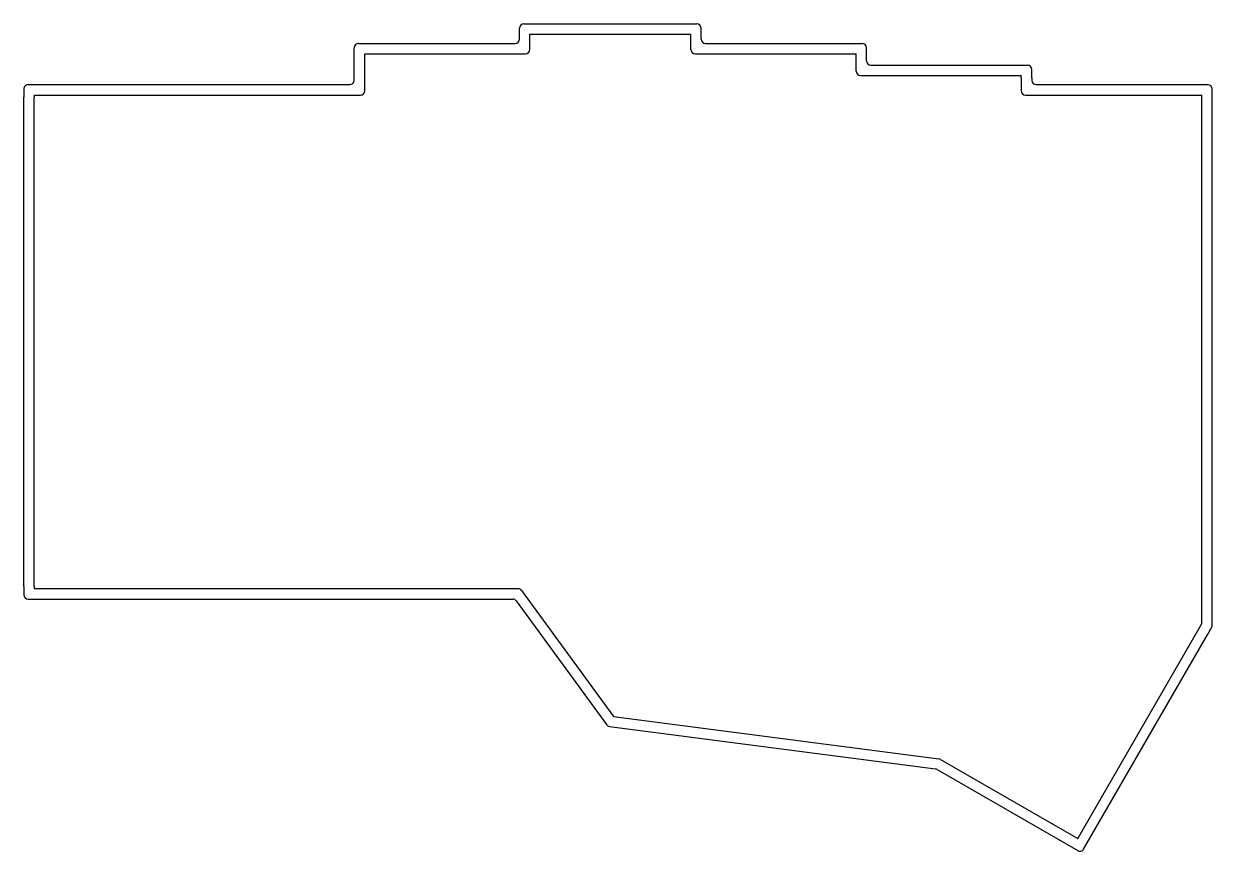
# Model space of a CAD drawing. Header units: millimetres. Extents: x 90 to 226, y -140 to -45.
import ezdxf

# ---------------------------------------------------------------- set-up
doc = ezdxf.new("R2010")
doc.units = ezdxf.units.MM

msp = doc.modelspace()

# ---------------------------------------------------------------- linework, layer by layer
for p, q in [((146.63, -46.29), (146.63, -45.04)), ((147.13, -44.54), (167.03, -44.54)), ((167.53, -46.29), (167.53, -45.04)), ((147.83, -47.49), (147.83, -45.74)), ((147.83, -45.74), (166.33, -45.74)), ((166.33, -47.49), (166.33, -45.74)), ((127.63, -51.04), (127.63, -47.29)), ((128.13, -46.79), (146.13, -46.79)), ((168.03, -46.79), (186.03, -46.79)), ((186.53, -48.79), (186.53, -47.29)), ((128.83, -52.24), (128.83, -47.99)), ((128.83, -47.99), (147.33, -47.99)), ((166.83, -47.99), (185.33, -47.99)), ((185.33, -49.99), (185.33, -47.99)), ((185.83, -50.49), (204.33, -50.49)), ((187.03, -49.29), (205.03, -49.29)), ((204.33, -50.74), (204.33, -50.49)), ((205.53, -50.74), (205.53, -49.79)), ((90.13, -51.54), (127.13, -51.54)), ((204.33, -50.74), (204.33, -52.24)), ((205.53, -50.74), (205.53, -51.04)), ((206.03, -51.54), (225.78, -51.54)), ((89.63, -52.04), (89.63, -52.99)), ((89.63, -109.24), (89.63, -52.99)), ((90.83, -52.74), (90.83, -52.99)), ((90.83, -52.74), (128.33, -52.74)), ((90.83, -109.24), (90.83, -52.99)), ((204.83, -52.74), (225.08, -52.74)), ((225.08, -113.52), (225.08, -52.74)), ((226.28, -113.84), (226.28, -52.04)), ((89.63, -109.24), (89.63, -110.19)), ((90.83, -109.24), (90.83, -109.49)), ((90.83, -109.49), (146.46, -109.49)), ((146.86, -109.7), (157.42, -124.18)), ((90.13, -110.69), (145.85, -110.69)), ((146.25, -110.9), (156.63, -125.13)), ((210.82, -138.23), (224.73, -114.12)), ((211.5, -139.44), (225.77, -114.72)), ((224.73, -114.12), (225.08, -113.52)), ((225.77, -114.72), (226.28, -113.84)), ((157.42, -124.18), (194.86, -129.06)), ((156.97, -125.34), (194.46, -130.22)), ((195.04, -129.13), (210.82, -138.23)), ((194.65, -130.29), (210.82, -139.62))]:
    msp.add_line(p, q)
for centre, start, end in [((147.13, -45.04), 90, 180), ((167.03, -45.04), 0, 90), ((146.13, -46.29), 270, 0), ((168.03, -46.29), 180, 270), ((128.13, -47.29), 90, 180), ((147.33, -47.49), 270, 0), ((166.83, -47.49), 180, 270), ((186.03, -47.29), 0, 90), ((187.03, -48.79), 180, 270), ((185.83, -49.99), 180, 270), ((205.03, -49.79), 0.0254, 90), ((90.13, -52.04), 90.0015, 180.002), ((127.13, -51.04), 270.0015, 0), ((206.03, -51.04), 180.0254, 270), ((225.78, -52.04), 0, 90), ((128.33, -52.24), 270.0015, 0), ((204.83, -52.24), 180.0254, 270), ((90.13, -110.19), 180.002, 270), ((146.46, -109.99), 36.0829, 90), ((145.85, -111.19), 36.0829, 90), ((157.03, -124.84), 216.0829, 262.5737), ((194.79, -129.56), 60, 82.5737), ((194.4, -130.72), 60, 82.5737), ((211.07, -139.19), 240, 330.0022)]:
    msp.add_arc(centre, 0.5, start, end)

doc.saveas('drawing.dxf')
